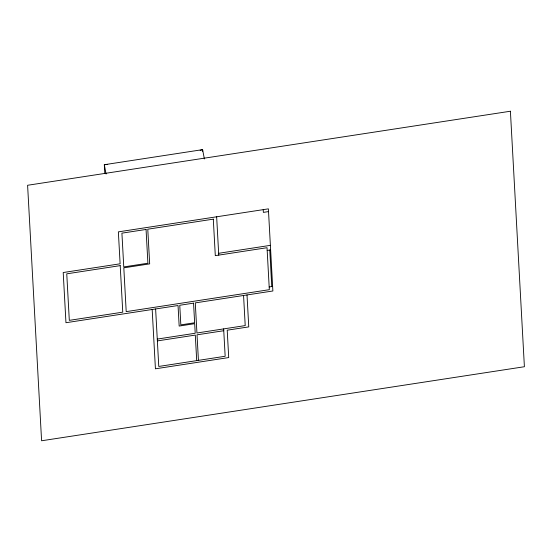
<?xml version="1.0" encoding="UTF-8"?>
<svg xmlns="http://www.w3.org/2000/svg" width="552" height="552" viewBox="0 0 552 552"><rect width="100%" height="100%" fill="white"/><g stroke="black" fill="none" stroke-linecap="round" stroke-linejoin="round"><path stroke-width="0.83" d="M200.128 150.372L202.598 149.64L204.378 158.948M268.534 211.595L263.359 212.389L263.207 209.65M218.647 253.292L270.377 245.357M267.182 250.449L270.632 249.918M269.176 286.95L272.626 286.419M157.272 339.08L195.208 333.256L194.683 323.679L179.165 326.059L178.041 305.525L65.957 322.72L63.211 272.529L120.115 263.801L118.363 231.868L268.382 208.856L272.874 290.98L195.284 302.882L196.933 332.994L245.212 325.59L243.563 295.479M157.375 340.901L195.304 335.085L196.705 360.635M223.76 330.724L197.029 334.822L198.43 360.366M107.709 164.489L104.314 164.717L104.783 173.307M106.087 174.025L104.314 164.717L202.598 149.64L202.694 151.351M269.769 250.049L271.763 286.55M247.013 294.947L248.759 326.887L227.21 330.193L228.707 357.565L155.422 368.805L152.173 309.493M223.657 328.895L225.161 356.268L158.769 366.452L155.623 308.968M216.653 216.791L218.751 255.114M510.407 111.228L27.6 185.272L41.593 440.772L524.4 366.728L510.407 111.228M146.052 229.459L121.916 233.158L123.765 266.926L147.901 263.221L146.052 229.459M213.3 219.144L147.777 229.197L149.675 263.87L123.814 267.837L126.208 311.638L269.328 289.683L267.03 247.71L215.301 255.645L213.3 219.144M120.212 265.629L66.757 273.827L69.31 320.36L122.765 312.163L120.212 265.629M193.559 303.145L179.766 305.263L180.835 324.88L194.635 322.768L193.559 303.145"/></g></svg>
